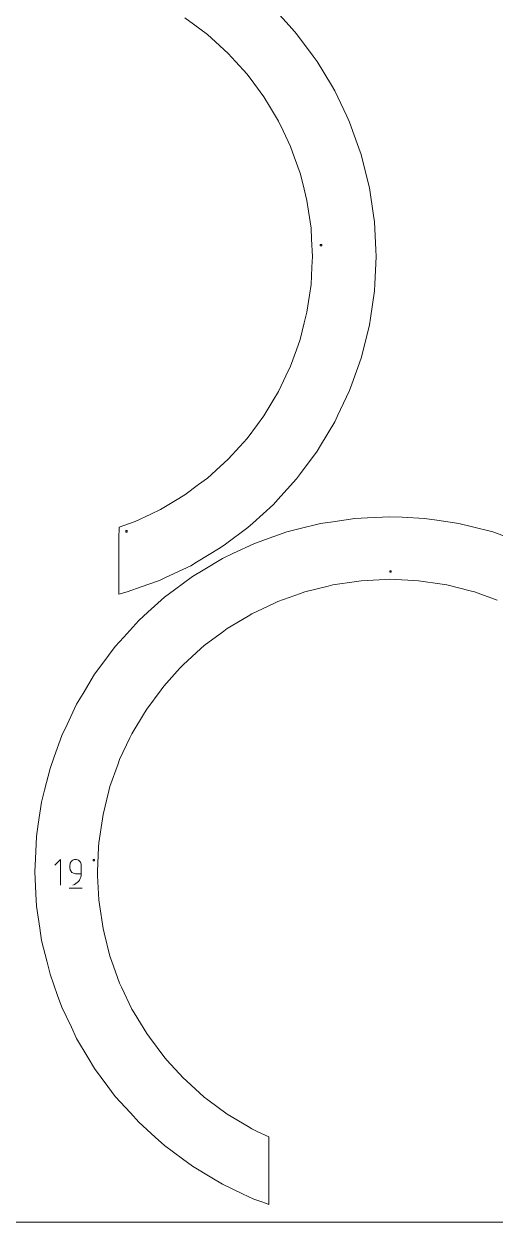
# Model space of a CAD drawing. Header units: centimetres. Extents: x -214 to 137, y -175 to 4.
# Drawn here: x -52.35 to -33, y -175.16 to -125.91 of the extents above; entities that cross this region are included whole.
import ezdxf

# ---------------------------------------------------------------- set-up
doc = ezdxf.new("R2010")
doc.units = ezdxf.units.CM
doc.header["$MEASUREMENT"] = 0
doc.layers.add('layer 1', color=7, linetype='Continuous')

msp = doc.modelspace()

# ---------------------------------------------------------------- linework, layer by layer
at = {"layer": 'layer 1', "color": 5, "lineweight": 9}
for points in [[(-41.33292, -126.10785), (-41.33292, -126.10785), (-42.1001, -125.26139), (-42.1001, -125.26139)], [(-45.74281, -125.64883), (-45.74281, -125.64883), (-45.38356, -125.91527), (-45.38356, -125.91527)], [(-45.38356, -125.91527), (-45.38356, -125.91527), (-44.8128, -126.33858), (-44.8128, -126.33858)], [(-44.8128, -126.33858), (-44.8128, -126.33858), (-44.4814, -126.63894), (-44.4814, -126.63894)], [(-41.14966, -126.31004), (-41.14966, -126.31004), (-41.33292, -126.10785), (-41.33292, -126.10785)], [(-40.46915, -127.22763), (-40.46915, -127.22763), (-41.14966, -126.31004), (-41.14966, -126.31004)], [(-44.4814, -126.63894), (-44.4814, -126.63894), (-43.95489, -127.11616), (-43.95489, -127.11616)], [(-43.95489, -127.11616), (-43.95489, -127.11616), (-43.65453, -127.44756), (-43.65453, -127.44756)], [(-43.65453, -127.44756), (-43.65453, -127.44756), (-43.17732, -127.97408), (-43.17732, -127.97408)], [(-40.30659, -127.44681), (-40.30659, -127.44681), (-40.46915, -127.22763), (-40.46915, -127.22763)], [(-39.71929, -128.42667), (-39.71929, -128.42667), (-40.30659, -127.44681), (-40.30659, -127.44681)], [(-43.17732, -127.97408), (-43.17732, -127.97408), (-42.91089, -128.33333), (-42.91089, -128.33333)], [(-42.91089, -128.33333), (-42.91089, -128.33333), (-42.48758, -128.90409), (-42.48758, -128.90409)], [(-39.579, -128.66073), (-39.579, -128.66073), (-39.71929, -128.42667), (-39.71929, -128.42667)], [(-42.48758, -128.90409), (-42.48758, -128.90409), (-42.25764, -129.28772), (-42.25764, -129.28772)], [(-39.09057, -129.69345), (-39.09057, -129.69345), (-39.579, -128.66073), (-39.579, -128.66073)], [(-42.25764, -129.28772), (-42.25764, -129.28772), (-41.89233, -129.89723), (-41.89233, -129.89723)], [(-41.89233, -129.89723), (-41.89233, -129.89723), (-41.7011, -130.30155), (-41.7011, -130.30155)], [(-38.97389, -129.94013), (-38.97389, -129.94013), (-39.09057, -129.69345), (-39.09057, -129.69345)], [(-38.58904, -131.01574), (-38.58904, -131.01574), (-38.97389, -129.94013), (-38.97389, -129.94013)], [(-41.7011, -130.30155), (-41.7011, -130.30155), (-41.39728, -130.94392), (-41.39728, -130.94392)], [(-41.39728, -130.94392), (-41.39728, -130.94392), (-41.24661, -131.36504), (-41.24661, -131.36504)], [(-38.49711, -131.27268), (-38.49711, -131.27268), (-38.58904, -131.01574), (-38.58904, -131.01574)], [(-41.24661, -131.36504), (-41.24661, -131.36504), (-41.00722, -132.03411), (-41.00722, -132.03411)], [(-38.21953, -132.38084), (-38.21953, -132.38084), (-38.49711, -131.27268), (-38.49711, -131.27268)], [(-41.00722, -132.03411), (-41.00722, -132.03411), (-40.89854, -132.46797), (-40.89854, -132.46797)], [(-40.89854, -132.46797), (-40.89854, -132.46797), (-40.72588, -133.15727), (-40.72588, -133.15727)], [(-38.15323, -132.64554), (-38.15323, -132.64554), (-38.21953, -132.38084), (-38.21953, -132.38084)], [(-37.98561, -133.77557), (-37.98561, -133.77557), (-38.15323, -132.64554), (-38.15323, -132.64554)], [(-40.72588, -133.15727), (-40.72588, -133.15727), (-40.66026, -133.59969), (-40.66026, -133.59969)], [(-40.66026, -133.59969), (-40.66026, -133.59969), (-40.55599, -134.3026), (-40.55599, -134.3026)], [(-37.94557, -134.04551), (-37.94557, -134.04551), (-37.98561, -133.77557), (-37.98561, -133.77557)], [(-40.55599, -134.3026), (-40.55599, -134.3026), (-40.53405, -134.74932), (-40.53405, -134.74932)], [(-37.88953, -135.18652), (-37.88953, -135.18652), (-37.94557, -134.04551), (-37.94557, -134.04551)], [(-40.53405, -134.74932), (-40.53405, -134.74932), (-40.49919, -135.45907), (-40.49919, -135.45907)], [(-40.49919, -135.45907), (-40.49919, -135.45907), (-40.52113, -135.90579), (-40.52113, -135.90579)], [(-40.11606, -134.97176), (-40.11606, -134.97176), (-40.17321, -134.97176), (-40.17321, -134.97176)], [(-40.17321, -134.97176), (-40.17321, -134.97176), (-40.17321, -135.02891), (-40.17321, -135.02891)], [(-40.17321, -135.02891), (-40.17321, -135.02891), (-40.11606, -135.02891), (-40.11606, -135.02891)], [(-40.11606, -135.02891), (-40.11606, -135.02891), (-40.11606, -134.97176), (-40.11606, -134.97176)], [(-37.93219, -136.60009), (-37.93219, -136.60009), (-37.87614, -135.45907), (-37.87614, -135.45907)], [(-37.87614, -135.45907), (-37.87614, -135.45907), (-37.88953, -135.18652), (-37.88953, -135.18652)], [(-40.52113, -135.90579), (-40.52113, -135.90579), (-40.556, -136.61554), (-40.556, -136.61554)], [(-40.556, -136.61554), (-40.556, -136.61554), (-40.62163, -137.05796), (-40.62163, -137.05796)], [(-38.11321, -138.00267), (-38.11321, -138.00267), (-37.94559, -136.87265), (-37.94559, -136.87265)], [(-37.94559, -136.87265), (-37.94559, -136.87265), (-37.93219, -136.60009), (-37.93219, -136.60009)], [(-40.62163, -137.05796), (-40.62163, -137.05796), (-40.72589, -137.76087), (-40.72589, -137.76087)], [(-40.72589, -137.76087), (-40.72589, -137.76087), (-40.83457, -138.19473), (-40.83457, -138.19473)], [(-40.83457, -138.19473), (-40.83457, -138.19473), (-41.00724, -138.88403), (-41.00724, -138.88403)], [(-38.43083, -139.38076), (-38.43083, -139.38076), (-38.15325, -138.2726), (-38.15325, -138.2726)], [(-38.15325, -138.2726), (-38.15325, -138.2726), (-38.11321, -138.00267), (-38.11321, -138.00267)], [(-41.00724, -138.88403), (-41.00724, -138.88403), (-41.15792, -139.30515), (-41.15792, -139.30515)], [(-41.15792, -139.30515), (-41.15792, -139.30515), (-41.39732, -139.97421), (-41.39732, -139.97421)], [(-38.49714, -139.64547), (-38.49714, -139.64547), (-38.43083, -139.38076), (-38.43083, -139.38076)], [(-38.882, -140.72108), (-38.882, -140.72108), (-38.49714, -139.64547), (-38.49714, -139.64547)], [(-41.58854, -140.37853), (-41.58854, -140.37853), (-41.89237, -141.0209), (-41.89237, -141.0209)], [(-41.39732, -139.97421), (-41.39732, -139.97421), (-41.58854, -140.37853), (-41.58854, -140.37853)], [(-38.97393, -140.97801), (-38.97393, -140.97801), (-38.882, -140.72108), (-38.882, -140.72108)], [(-41.89237, -141.0209), (-41.89237, -141.0209), (-42.12231, -141.40453), (-42.12231, -141.40453)], [(-39.46238, -142.01071), (-39.46238, -142.01071), (-38.97393, -140.97801), (-38.97393, -140.97801)], [(-42.12231, -141.40453), (-42.12231, -141.40453), (-42.48763, -142.01403), (-42.48763, -142.01403)], [(-42.48763, -142.01403), (-42.48763, -142.01403), (-42.75407, -142.37328), (-42.75407, -142.37328)], [(-40.16636, -143.23726), (-40.16636, -143.23726), (-39.57905, -142.2574), (-39.57905, -142.2574)], [(-39.57905, -142.2574), (-39.57905, -142.2574), (-39.46238, -142.01071), (-39.46238, -142.01071)], [(-42.75407, -142.37328), (-42.75407, -142.37328), (-43.17738, -142.94404), (-43.17738, -142.94404)], [(-43.47774, -143.27544), (-43.47774, -143.27544), (-43.95495, -143.80196), (-43.95495, -143.80196)], [(-43.17738, -142.94404), (-43.17738, -142.94404), (-43.47774, -143.27544), (-43.47774, -143.27544)], [(-40.30665, -143.47132), (-40.30665, -143.47132), (-40.16636, -143.23726), (-40.16636, -143.23726)], [(-43.95495, -143.80196), (-43.95495, -143.80196), (-44.28635, -144.10232), (-44.28635, -144.10232)], [(-40.98717, -144.3889), (-40.98717, -144.3889), (-40.30665, -143.47132), (-40.30665, -143.47132)], [(-44.28635, -144.10232), (-44.28635, -144.10232), (-44.81287, -144.57953), (-44.81287, -144.57953)], [(-44.81287, -144.57953), (-44.81287, -144.57953), (-45.17212, -144.84596), (-45.17212, -144.84596)], [(-41.91692, -145.45454), (-41.91692, -145.45454), (-41.14973, -144.60808), (-41.14973, -144.60808)], [(-41.14973, -144.60808), (-41.14973, -144.60808), (-40.98717, -144.3889), (-40.98717, -144.3889)], [(-45.74288, -145.26926), (-45.74288, -145.26926), (-46.12651, -145.4992), (-46.12651, -145.4992)], [(-45.17212, -144.84596), (-45.17212, -144.84596), (-45.74288, -145.26926), (-45.74288, -145.26926)], [(-46.12651, -145.4992), (-46.12651, -145.4992), (-46.73601, -145.86452), (-46.73601, -145.86452)], [(-42.94663, -146.42391), (-42.94663, -146.42391), (-42.10018, -145.65674), (-42.10018, -145.65674)], [(-42.10018, -145.65674), (-42.10018, -145.65674), (-41.91692, -145.45454), (-41.91692, -145.45454)], [(-47.14033, -146.05575), (-47.14033, -146.05575), (-47.78271, -146.35957), (-47.78271, -146.35957)], [(-46.73601, -145.86452), (-46.73601, -145.86452), (-47.14033, -146.05575), (-47.14033, -146.05575)], [(-38.75224, -146.23415), (-38.75224, -146.23415), (-39.66226, -146.36914), (-39.66226, -146.36914)], [(-38.24182, -146.20908), (-38.24182, -146.20908), (-38.75224, -146.23415), (-38.75224, -146.23415)], [(-37.32295, -146.16394), (-37.32295, -146.16394), (-38.24182, -146.20908), (-38.24182, -146.20908)], [(-36.8125, -146.18901), (-36.8125, -146.18901), (-37.32295, -146.16394), (-37.32295, -146.16394)], [(-35.89357, -146.23416), (-35.89357, -146.23416), (-36.8125, -146.18901), (-36.8125, -146.18901)], [(-35.38807, -146.30915), (-35.38807, -146.30915), (-35.89357, -146.23416), (-35.89357, -146.23416)], [(-48.43909, -146.59443), (-48.43909, -146.59443), (-48.45019, -147.06199), (-48.45019, -147.06199)], [(-47.78271, -146.35957), (-47.78271, -146.35957), (-48.43909, -146.59443), (-48.43909, -146.59443)], [(-48.11206, -146.73651), (-48.11206, -146.73651), (-48.16921, -146.73651), (-48.16921, -146.73651)], [(-48.16921, -146.73651), (-48.16921, -146.73651), (-48.16921, -146.79366), (-48.16921, -146.79366)], [(-48.11206, -146.79366), (-48.11206, -146.79366), (-48.11206, -146.73651), (-48.11206, -146.73651)], [(-44.06641, -147.2877), (-44.06641, -147.2877), (-43.14883, -146.60717), (-43.14883, -146.60717)], [(-43.14883, -146.60717), (-43.14883, -146.60717), (-42.94663, -146.42391), (-42.94663, -146.42391)], [(-41.06017, -146.66767), (-41.06017, -146.66767), (-41.55589, -146.79183), (-41.55589, -146.79183)], [(-40.16776, -146.44412), (-40.16776, -146.44412), (-41.06017, -146.66767), (-41.06017, -146.66767)], [(-39.66226, -146.36914), (-39.66226, -146.36914), (-40.16776, -146.44412), (-40.16776, -146.44412)], [(-34.47804, -146.44414), (-34.47804, -146.44414), (-35.38807, -146.30915), (-35.38807, -146.30915)], [(-33.98233, -146.56832), (-33.98233, -146.56832), (-34.47804, -146.44414), (-34.47804, -146.44414)], [(-33.08993, -146.79186), (-33.08993, -146.79186), (-33.98233, -146.56832), (-33.98233, -146.56832)], [(-48.45019, -147.06199), (-48.45019, -147.06199), (-48.4502, -147.29466), (-48.4502, -147.29466)], [(-48.16921, -146.79366), (-48.16921, -146.79366), (-48.11206, -146.79366), (-48.11206, -146.79366)], [(-42.90325, -147.27393), (-42.90325, -147.27393), (-43.7349, -147.66727), (-43.7349, -147.66727)], [(-42.42209, -147.10176), (-42.42209, -147.10176), (-42.90325, -147.27393), (-42.90325, -147.27393)], [(-41.55589, -146.79183), (-41.55589, -146.79183), (-42.42209, -147.10176), (-42.42209, -147.10176)], [(-32.60877, -146.96402), (-32.60877, -146.96402), (-33.08993, -146.79186), (-33.08993, -146.79186)], [(-48.4502, -147.29466), (-48.4502, -147.29466), (-48.45019, -148.21837), (-48.45019, -148.21837)], [(-45.26545, -148.03755), (-45.26545, -148.03755), (-44.28559, -147.45025), (-44.28559, -147.45025)], [(-44.28559, -147.45025), (-44.28559, -147.45025), (-44.06641, -147.2877), (-44.06641, -147.2877)], [(-43.7349, -147.66727), (-43.7349, -147.66727), (-44.19687, -147.88576), (-44.19687, -147.88576)], [(-48.45019, -148.21837), (-48.45019, -148.21837), (-48.45019, -149.34459), (-48.45019, -149.34459)], [(-46.53223, -148.66628), (-46.53223, -148.66628), (-45.49951, -148.17784), (-45.49951, -148.17784)], [(-45.49951, -148.17784), (-45.49951, -148.17784), (-45.26545, -148.03755), (-45.26545, -148.03755)], [(-44.19687, -147.88576), (-44.19687, -147.88576), (-44.98596, -148.35873), (-44.98596, -148.35873)], [(-46.77891, -148.78295), (-46.77891, -148.78295), (-46.53223, -148.66628), (-46.53223, -148.66628)], [(-45.42429, -148.62145), (-45.42429, -148.62145), (-46.16323, -149.16948), (-46.16323, -149.16948)], [(-44.98596, -148.35873), (-44.98596, -148.35873), (-45.42429, -148.62145), (-45.42429, -148.62145)], [(-38.49993, -148.79589), (-38.49993, -148.79589), (-37.50895, -148.74721), (-37.50895, -148.74721)], [(-37.50895, -148.74721), (-37.50895, -148.74721), (-37.32295, -148.73807), (-37.32295, -148.73807)], [(-37.32295, -148.73807), (-37.32295, -148.73807), (-36.3319, -148.78675), (-36.3319, -148.78675)], [(-37.25705, -148.38316), (-37.25705, -148.38316), (-37.3142, -148.38316), (-37.3142, -148.38316)], [(-37.3142, -148.38316), (-37.3142, -148.38316), (-37.3142, -148.44031), (-37.3142, -148.44031)], [(-37.3142, -148.44031), (-37.3142, -148.44031), (-37.25705, -148.44031), (-37.25705, -148.44031)], [(-37.25705, -148.44031), (-37.25705, -148.44031), (-37.25705, -148.38316), (-37.25705, -148.38316)], [(-48.11146, -149.25974), (-48.11146, -149.25974), (-47.4956, -149.03938), (-47.4956, -149.03938)], [(-47.4956, -149.03938), (-47.4956, -149.03938), (-46.89797, -148.82555), (-46.89797, -148.82555)], [(-46.89797, -148.82555), (-46.89797, -148.82555), (-46.77891, -148.78295), (-46.77891, -148.78295)], [(-46.16323, -149.16948), (-46.16323, -149.16948), (-46.57369, -149.4739), (-46.57369, -149.4739)], [(-40.80866, -149.25513), (-40.80866, -149.25513), (-39.84622, -149.01405), (-39.84622, -149.01405)], [(-39.84622, -149.01405), (-39.84622, -149.01405), (-39.66557, -148.9688), (-39.66557, -148.9688)], [(-39.66557, -148.9688), (-39.66557, -148.9688), (-38.68414, -148.82322), (-38.68414, -148.82322)], [(-38.68414, -148.82322), (-38.68414, -148.82322), (-38.49993, -148.79589), (-38.49993, -148.79589)], [(-36.3319, -148.78675), (-36.3319, -148.78675), (-36.14589, -148.79589), (-36.14589, -148.79589)], [(-36.14589, -148.79589), (-36.14589, -148.79589), (-35.16446, -148.94148), (-35.16446, -148.94148)], [(-35.16446, -148.94148), (-35.16446, -148.94148), (-34.98025, -148.96881), (-34.98025, -148.96881)], [(-34.98025, -148.96881), (-34.98025, -148.96881), (-34.01781, -149.2099), (-34.01781, -149.2099)], [(-34.01781, -149.2099), (-34.01781, -149.2099), (-33.83717, -149.25515), (-33.83717, -149.25515)], [(-48.45019, -149.34459), (-48.45019, -149.34459), (-48.11146, -149.25974), (-48.11146, -149.25974)], [(-46.57369, -149.4739), (-46.57369, -149.4739), (-47.25535, -150.09173), (-47.25535, -150.09173)], [(-42.98343, -150.15595), (-42.98343, -150.15595), (-42.08652, -149.73173), (-42.08652, -149.73173)], [(-42.08652, -149.73173), (-42.08652, -149.73173), (-41.91817, -149.65211), (-41.91817, -149.65211)], [(-41.91817, -149.65211), (-41.91817, -149.65211), (-40.984, -149.31786), (-40.984, -149.31786)], [(-40.984, -149.31786), (-40.984, -149.31786), (-40.80866, -149.25513), (-40.80866, -149.25513)], [(-33.83717, -149.25515), (-33.83717, -149.25515), (-32.903, -149.5894), (-32.903, -149.5894)], [(-47.25535, -150.09173), (-47.25535, -150.09173), (-47.634, -150.43492), (-47.634, -150.43492)], [(-43.14316, -150.25169), (-43.14316, -150.25169), (-42.98343, -150.15595), (-42.98343, -150.15595)], [(-47.634, -150.43492), (-47.634, -150.43492), (-48.25182, -151.11657), (-48.25182, -151.11657)], [(-43.99418, -150.76176), (-43.99418, -150.76176), (-43.14316, -150.25169), (-43.14316, -150.25169)], [(-48.25182, -151.11657), (-48.25182, -151.11657), (-48.59501, -151.49522), (-48.59501, -151.49522)], [(-44.94068, -151.46373), (-44.94068, -151.46373), (-44.14376, -150.8727), (-44.14376, -150.8727)], [(-44.14376, -150.8727), (-44.14376, -150.8727), (-43.99418, -150.76176), (-43.99418, -150.76176)], [(-48.59501, -151.49522), (-48.59501, -151.49522), (-49.14304, -152.23416), (-49.14304, -152.23416)], [(-45.81381, -152.2551), (-45.81381, -152.2551), (-45.07866, -151.58879), (-45.07866, -151.58879)], [(-45.07866, -151.58879), (-45.07866, -151.58879), (-44.94068, -151.46373), (-44.94068, -151.46373)], [(-49.44746, -152.64462), (-49.44746, -152.64462), (-49.92042, -153.43372), (-49.92042, -153.43372)], [(-49.14304, -152.23416), (-49.14304, -152.23416), (-49.44746, -152.64462), (-49.44746, -152.64462)], [(-46.60517, -153.12824), (-46.60517, -153.12824), (-45.93887, -152.39309), (-45.93887, -152.39309)], [(-45.93887, -152.39309), (-45.93887, -152.39309), (-45.81381, -152.2551), (-45.81381, -152.2551)], [(-46.71611, -153.27782), (-46.71611, -153.27782), (-46.60517, -153.12824), (-46.60517, -153.12824)], [(-49.92042, -153.43372), (-49.92042, -153.43372), (-50.18314, -153.87204), (-50.18314, -153.87204)], [(-47.30715, -154.07473), (-47.30715, -154.07473), (-46.71611, -153.27782), (-46.71611, -153.27782)], [(-50.18314, -153.87204), (-50.18314, -153.87204), (-50.57648, -154.70369), (-50.57648, -154.70369)], [(-47.40289, -154.23447), (-47.40289, -154.23447), (-47.30715, -154.07473), (-47.30715, -154.07473)], [(-47.91297, -155.08548), (-47.91297, -155.08548), (-47.40289, -154.23447), (-47.40289, -154.23447)], [(-50.57648, -154.70369), (-50.57648, -154.70369), (-50.79498, -155.16566), (-50.79498, -155.16566)], [(-47.99259, -155.25382), (-47.99259, -155.25382), (-47.91297, -155.08548), (-47.91297, -155.08548)], [(-50.79498, -155.16566), (-50.79498, -155.16566), (-51.10492, -156.03186), (-51.10492, -156.03186)], [(-48.41679, -156.15074), (-48.41679, -156.15074), (-47.99259, -155.25382), (-47.99259, -155.25382)], [(-51.10492, -156.03186), (-51.10492, -156.03186), (-51.27708, -156.51302), (-51.27708, -156.51302)], [(-51.27708, -156.51302), (-51.27708, -156.51302), (-51.50061, -157.40543), (-51.50061, -157.40543)], [(-48.81379, -157.26025), (-48.81379, -157.26025), (-48.47953, -156.32608), (-48.47953, -156.32608)], [(-48.47953, -156.32608), (-48.47953, -156.32608), (-48.41679, -156.15074), (-48.41679, -156.15074)], [(-51.50061, -157.40543), (-51.50061, -157.40543), (-51.62479, -157.90115), (-51.62479, -157.90115)], [(-49.10011, -158.40334), (-49.10011, -158.40334), (-48.85904, -157.4409), (-48.85904, -157.4409)], [(-48.85904, -157.4409), (-48.85904, -157.4409), (-48.81379, -157.26025), (-48.81379, -157.26025)], [(-51.62479, -157.90115), (-51.62479, -157.90115), (-51.75977, -158.81117), (-51.75977, -158.81117)], [(-49.27302, -159.56898), (-49.27302, -159.56898), (-49.12743, -158.58755), (-49.12743, -158.58755)], [(-49.12743, -158.58755), (-49.12743, -158.58755), (-49.10011, -158.40334), (-49.10011, -158.40334)], [(-51.75977, -158.81117), (-51.75977, -158.81117), (-51.83476, -159.31667), (-51.83476, -159.31667)], [(-51.83476, -159.31667), (-51.83476, -159.31667), (-51.8799, -160.23555), (-51.8799, -160.23555)], [(-49.28216, -159.75499), (-49.28216, -159.75499), (-49.27302, -159.56898), (-49.27302, -159.56898)], [(-49.33084, -160.74596), (-49.33084, -160.74596), (-49.28216, -159.75499), (-49.28216, -159.75499)], [(-51.8799, -160.23555), (-51.8799, -160.23555), (-51.90497, -160.74596), (-51.90497, -160.74596)], [(-49.44759, -160.25869), (-49.44759, -160.25869), (-49.50474, -160.25869), (-49.50474, -160.25869)], [(-49.50474, -160.25869), (-49.50474, -160.25869), (-49.50474, -160.31584), (-49.50474, -160.31584)], [(-49.50474, -160.31584), (-49.50474, -160.31584), (-49.44759, -160.31584), (-49.44759, -160.31584)], [(-49.44759, -160.31584), (-49.44759, -160.31584), (-49.44759, -160.25869), (-49.44759, -160.25869)], [(-51.90497, -160.74596), (-51.90497, -160.74596), (-51.85983, -161.66484), (-51.85983, -161.66484)], [(-49.3217, -160.93197), (-49.3217, -160.93197), (-49.33084, -160.74596), (-49.33084, -160.74596)], [(-49.27301, -161.92295), (-49.27301, -161.92295), (-49.3217, -160.93197), (-49.3217, -160.93197)], [(-51.85983, -161.66484), (-51.85983, -161.66484), (-51.83476, -162.17526), (-51.83476, -162.17526)], [(-49.24569, -162.10716), (-49.24569, -162.10716), (-49.27301, -161.92295), (-49.27301, -161.92295)], [(-51.83476, -162.17526), (-51.83476, -162.17526), (-51.69977, -163.08528), (-51.69977, -163.08528)], [(-49.10011, -163.08859), (-49.10011, -163.08859), (-49.24569, -162.10716), (-49.24569, -162.10716)], [(-51.69977, -163.08528), (-51.69977, -163.08528), (-51.62478, -163.59078), (-51.62478, -163.59078)], [(-49.05486, -163.26923), (-49.05486, -163.26923), (-49.10011, -163.08859), (-49.10011, -163.08859)], [(-48.81378, -164.23167), (-48.81378, -164.23167), (-49.05486, -163.26923), (-49.05486, -163.26923)], [(-51.62478, -163.59078), (-51.62478, -163.59078), (-51.40124, -164.48319), (-51.40124, -164.48319)], [(-51.40124, -164.48319), (-51.40124, -164.48319), (-51.27707, -164.97891), (-51.27707, -164.97891)], [(-48.75104, -164.40701), (-48.75104, -164.40701), (-48.81378, -164.23167), (-48.81378, -164.23167)], [(-48.41679, -165.34119), (-48.41679, -165.34119), (-48.75104, -164.40701), (-48.75104, -164.40701)], [(-51.27707, -164.97891), (-51.27707, -164.97891), (-50.96714, -165.84511), (-50.96714, -165.84511)], [(-48.33717, -165.50954), (-48.33717, -165.50954), (-48.41679, -165.34119), (-48.41679, -165.34119)], [(-50.96714, -165.84511), (-50.96714, -165.84511), (-50.79498, -166.32627), (-50.79498, -166.32627)], [(-47.91296, -166.40644), (-47.91296, -166.40644), (-48.33717, -165.50954), (-48.33717, -165.50954)], [(-50.79498, -166.32627), (-50.79498, -166.32627), (-50.40164, -167.15792), (-50.40164, -167.15792)], [(-47.81722, -166.56618), (-47.81722, -166.56618), (-47.91296, -166.40644), (-47.91296, -166.40644)], [(-47.30714, -167.41719), (-47.30714, -167.41719), (-47.81722, -166.56618), (-47.81722, -166.56618)], [(-50.40164, -167.15792), (-50.40164, -167.15792), (-50.18314, -167.61989), (-50.18314, -167.61989)], [(-47.1962, -167.56677), (-47.1962, -167.56677), (-47.30714, -167.41719), (-47.30714, -167.41719)], [(-50.18314, -167.61989), (-50.18314, -167.61989), (-49.71018, -168.40898), (-49.71018, -168.40898)], [(-46.60516, -168.36369), (-46.60516, -168.36369), (-47.1962, -167.56677), (-47.1962, -167.56677)], [(-49.71018, -168.40898), (-49.71018, -168.40898), (-49.44745, -168.8473), (-49.44745, -168.8473)], [(-46.4801, -168.50168), (-46.4801, -168.50168), (-46.60516, -168.36369), (-46.60516, -168.36369)], [(-49.44745, -168.8473), (-49.44745, -168.8473), (-48.89942, -169.58624), (-48.89942, -169.58624)], [(-45.8138, -169.23683), (-45.8138, -169.23683), (-46.4801, -168.50168), (-46.4801, -168.50168)], [(-45.67582, -169.36189), (-45.67582, -169.36189), (-45.8138, -169.23683), (-45.8138, -169.23683)], [(-44.94067, -170.02819), (-44.94067, -170.02819), (-45.67582, -169.36189), (-45.67582, -169.36189)], [(-48.89942, -169.58624), (-48.89942, -169.58624), (-48.59499, -169.99671), (-48.59499, -169.99671)], [(-48.59499, -169.99671), (-48.59499, -169.99671), (-47.97717, -170.67836), (-47.97717, -170.67836)], [(-44.79109, -170.13912), (-44.79109, -170.13912), (-44.94067, -170.02819), (-44.94067, -170.02819)], [(-43.99417, -170.73016), (-43.99417, -170.73016), (-44.79109, -170.13912), (-44.79109, -170.13912)], [(-47.97717, -170.67836), (-47.97717, -170.67836), (-47.63399, -171.05701), (-47.63399, -171.05701)], [(-43.14316, -171.24023), (-43.14316, -171.24023), (-43.99417, -170.73016), (-43.99417, -170.73016)], [(-47.63399, -171.05701), (-47.63399, -171.05701), (-46.95232, -171.67483), (-46.95232, -171.67483)], [(-42.98343, -171.33597), (-42.98343, -171.33597), (-43.14316, -171.24023), (-43.14316, -171.24023)], [(-42.77373, -171.43515), (-42.77373, -171.43515), (-42.98343, -171.33597), (-42.98343, -171.33597)], [(-46.95232, -171.67483), (-46.95232, -171.67483), (-46.57367, -172.01802), (-46.57367, -172.01802)], [(-42.28526, -171.66618), (-42.28526, -171.66618), (-42.77373, -171.43515), (-42.77373, -171.43515)], [(-42.28526, -172.15568), (-42.28526, -172.15568), (-42.28526, -171.66618), (-42.28526, -171.66618)], [(-46.57367, -172.01802), (-46.57367, -172.01802), (-45.83474, -172.56605), (-45.83474, -172.56605)], [(-42.28526, -172.23741), (-42.28526, -172.23741), (-42.28526, -172.15568), (-42.28526, -172.15568)], [(-42.28526, -172.58159), (-42.28526, -172.58159), (-42.28526, -172.23741), (-42.28526, -172.23741)], [(-45.83474, -172.56605), (-45.83474, -172.56605), (-45.42428, -172.87047), (-45.42428, -172.87047)], [(-45.42428, -172.87047), (-45.42428, -172.87047), (-44.63519, -173.34343), (-44.63519, -173.34343)], [(-42.28526, -173.13334), (-42.28526, -173.13334), (-42.28526, -172.58159), (-42.28526, -172.58159)], [(-44.63519, -173.34343), (-44.63519, -173.34343), (-44.19686, -173.60616), (-44.19686, -173.60616)], [(-42.28526, -174.4391), (-42.28526, -174.4391), (-42.28526, -173.13334), (-42.28526, -173.13334)], [(-44.19686, -173.60616), (-44.19686, -173.60616), (-43.36521, -173.9995), (-43.36521, -173.9995)], [(-43.36521, -173.9995), (-43.36521, -173.9995), (-42.90324, -174.21799), (-42.90324, -174.21799)], [(-42.90324, -174.21799), (-42.90324, -174.21799), (-42.61915, -174.31964), (-42.61915, -174.31964)], [(-42.61915, -174.31964), (-42.61915, -174.31964), (-42.38779, -174.40241), (-42.38779, -174.40241)], [(-42.38779, -174.40241), (-42.38779, -174.40241), (-42.28526, -174.4391), (-42.28526, -174.4391)], [(-83.02943, -175.16373), (-83.02943, -175.16373), (16.97057, -175.16373), (16.97057, -175.16373)]]:
    msp.add_open_spline(points, degree=3, dxfattribs=at)
at = {"layer": 'layer 1', "color": 1, "lineweight": 9}
for points in [[(-50.85265, -160.25757), (-50.85265, -160.25757), (-51.08608, -160.49106), (-51.08608, -160.49106)], [(-50.85265, -161.30758), (-50.85265, -161.30758), (-50.85265, -160.25757), (-50.85265, -160.25757)], [(-50.45523, -160.44912), (-50.45523, -160.44912), (-50.459, -160.49106), (-50.459, -160.49106)], [(-50.459, -160.49106), (-50.459, -160.49106), (-50.459, -160.60781), (-50.459, -160.60781)], [(-50.44438, -160.40963), (-50.44438, -160.40963), (-50.45523, -160.44912), (-50.45523, -160.44912)], [(-50.42711, -160.37326), (-50.42711, -160.37326), (-50.44438, -160.40963), (-50.44438, -160.40963)], [(-50.40408, -160.34066), (-50.40408, -160.34066), (-50.42711, -160.37326), (-50.42711, -160.37326)], [(-50.37596, -160.31251), (-50.37596, -160.31251), (-50.40408, -160.34066), (-50.40408, -160.34066)], [(-50.34341, -160.28947), (-50.34341, -160.28947), (-50.37596, -160.31251), (-50.37596, -160.31251)], [(-50.30709, -160.27219), (-50.30709, -160.27219), (-50.34341, -160.28947), (-50.34341, -160.28947)], [(-50.26768, -160.26133), (-50.26768, -160.26133), (-50.30709, -160.27219), (-50.30709, -160.27219)], [(-50.22583, -160.25757), (-50.22583, -160.25757), (-50.26768, -160.26133), (-50.26768, -160.26133)], [(-50.1839, -160.26133), (-50.1839, -160.26133), (-50.22583, -160.25757), (-50.22583, -160.25757)], [(-50.22583, -160.25757), (-50.22583, -160.25757), (-50.22583, -160.25757), (-50.22583, -160.25757)], [(-50.14444, -160.27219), (-50.14444, -160.27219), (-50.1839, -160.26133), (-50.1839, -160.26133)], [(-50.10811, -160.28947), (-50.10811, -160.28947), (-50.14444, -160.27219), (-50.14444, -160.27219)], [(-50.07557, -160.31251), (-50.07557, -160.31251), (-50.10811, -160.28947), (-50.10811, -160.28947)], [(-50.04747, -160.34066), (-50.04747, -160.34066), (-50.07557, -160.31251), (-50.07557, -160.31251)], [(-50.02448, -160.37326), (-50.02448, -160.37326), (-50.04747, -160.34066), (-50.04747, -160.34066)], [(-50.00724, -160.40963), (-50.00724, -160.40963), (-50.02448, -160.37326), (-50.02448, -160.37326)], [(-49.99642, -160.44912), (-49.99642, -160.44912), (-50.00724, -160.40963), (-50.00724, -160.40963)], [(-49.99266, -160.49106), (-49.99266, -160.49106), (-49.99642, -160.44912), (-49.99642, -160.44912)], [(-49.99266, -160.84124), (-49.99266, -160.84124), (-49.99266, -160.49106), (-49.99266, -160.49106)], [(-49.99266, -160.49106), (-49.99266, -160.49106), (-49.99266, -160.49106), (-49.99266, -160.49106)], [(-50.459, -160.60781), (-50.459, -160.60781), (-50.459, -160.60781), (-50.459, -160.60781)], [(-50.459, -160.60781), (-50.459, -160.60781), (-50.45523, -160.64976), (-50.45523, -160.64976)], [(-50.45523, -160.64976), (-50.45523, -160.64976), (-50.44438, -160.68924), (-50.44438, -160.68924)], [(-50.44438, -160.68924), (-50.44438, -160.68924), (-50.42711, -160.72561), (-50.42711, -160.72561)], [(-50.42711, -160.72561), (-50.42711, -160.72561), (-50.40408, -160.75819), (-50.40408, -160.75819)], [(-50.40408, -160.75819), (-50.40408, -160.75819), (-50.37596, -160.78633), (-50.37596, -160.78633)], [(-50.37596, -160.78633), (-50.37596, -160.78633), (-50.34341, -160.80936), (-50.34341, -160.80936)], [(-50.34341, -160.80936), (-50.34341, -160.80936), (-50.30709, -160.82663), (-50.30709, -160.82663)], [(-50.30709, -160.82663), (-50.30709, -160.82663), (-50.26768, -160.83748), (-50.26768, -160.83748)], [(-50.26768, -160.83748), (-50.26768, -160.83748), (-50.22583, -160.84124), (-50.22583, -160.84124)], [(-50.22583, -160.84124), (-50.22583, -160.84124), (-49.99266, -160.84124), (-49.99266, -160.84124)], [(-50.0702, -161.10451), (-50.0702, -161.10451), (-50.03723, -161.04453), (-50.03723, -161.04453)], [(-50.03723, -161.04453), (-50.03723, -161.04453), (-50.01289, -160.98009), (-50.01289, -160.98009)], [(-50.01289, -160.98009), (-50.01289, -160.98009), (-49.99783, -160.91204), (-49.99783, -160.91204)], [(-49.99783, -160.91204), (-49.99783, -160.91204), (-49.99266, -160.84124), (-49.99266, -160.84124)], [(-50.48814, -161.43883), (-50.48814, -161.43883), (-49.96313, -161.43883), (-49.96313, -161.43883)], [(-50.34251, -161.30758), (-50.34251, -161.30758), (-50.27583, -161.28273), (-50.27583, -161.28273)], [(-50.34251, -161.30758), (-50.34251, -161.30758), (-50.34251, -161.30758), (-50.34251, -161.30758)], [(-50.27583, -161.28273), (-50.27583, -161.28273), (-50.21463, -161.24914), (-50.21463, -161.24914)], [(-50.21463, -161.24914), (-50.21463, -161.24914), (-50.15954, -161.20768), (-50.15954, -161.20768)], [(-50.15954, -161.20768), (-50.15954, -161.20768), (-50.11118, -161.15918), (-50.11118, -161.15918)], [(-50.11118, -161.15918), (-50.11118, -161.15918), (-50.0702, -161.10451), (-50.0702, -161.10451)]]:
    msp.add_open_spline(points, degree=3, dxfattribs=at)

doc.saveas('drawing.dxf')
